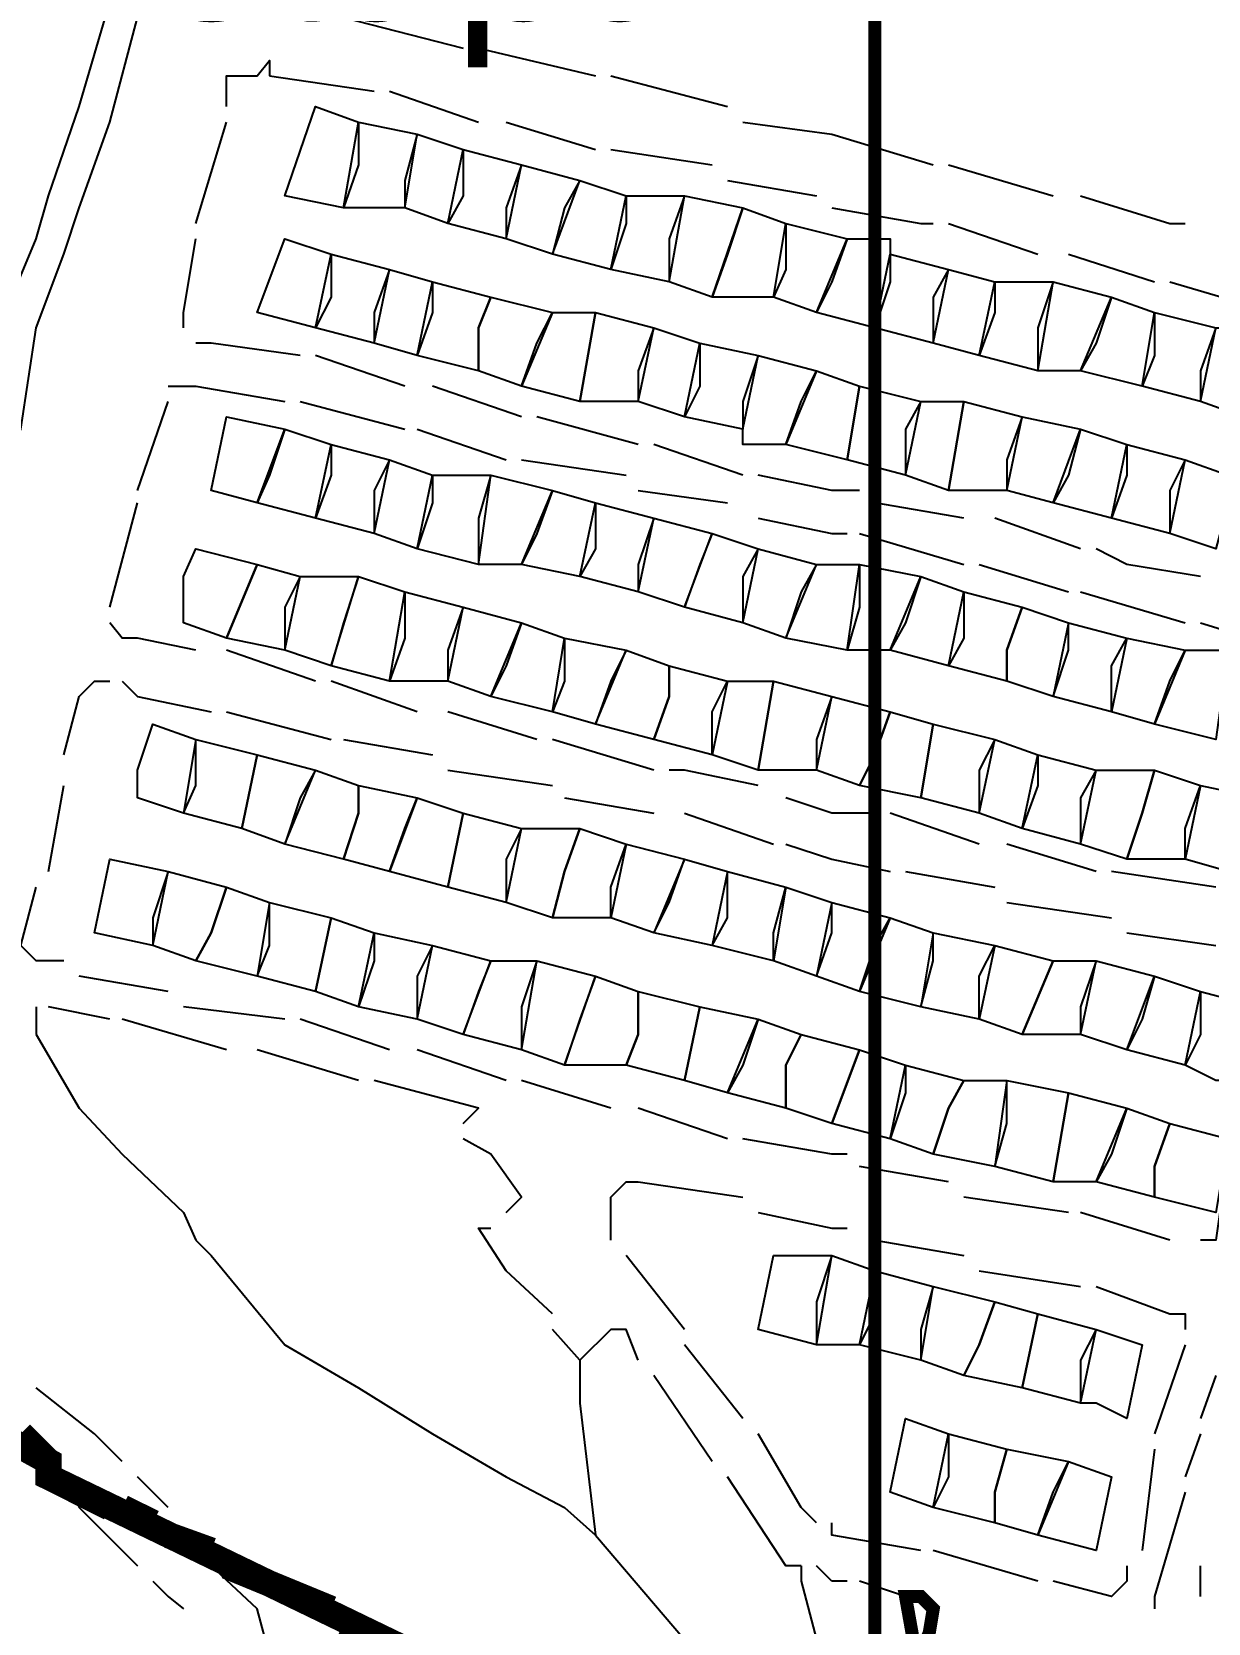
# Model space of a CAD drawing. Header units: millimetres. Extents: x -3588 to 75209, y -3737 to 38254.
# Drawn here: x 27690.1 to 27798.2, y 18894.1 to 19040.3 of the extents above; entities that cross this region are included whole.
import ezdxf

# ---------------------------------------------------------------- set-up
doc = ezdxf.new("R2010")
doc.units = ezdxf.units.MM
doc.layers.add('P', color=253, linetype='Continuous')
doc.layers.add('T', color=7, linetype='Continuous')

msp = doc.modelspace()

# ---------------------------------------------------------------- linework, layer by layer
at = {"layer": 'P'}
for points, const_width in [([(27767.607, 12020.295), (27767.607, 21346.523)], 1.2), ([(27723.004, 18892.593), (27691.669, 18907.557), (27691.669, 18908.965), (27640.297, 18937.196), (27602.465, 18957.521), (27590.046, 18964.29), (27569.721, 18979.254), (27549.396, 18986.023), (27526.527, 19000.987), (27506.202, 19011.709), (27491.239, 19019.903), (27468.097, 19033.458), (27453.422, 19036.275), (27420.662, 19051.238)], 1.2), ([(27679.522, 18824.85), (27694.486, 18845.174), (27701.271, 18857.305), (27709.449, 18866.907), (27709.449, 18868.316), (27714.811, 18875.085), (27721.596, 18885.824), (27725.533, 18891.185), (27691.669, 18907.557), (27691.669, 18908.965), (27640.297, 18937.196)], 2.417), ([(27697.319, 18904.724), (27691.669, 18907.557), (27691.669, 18908.965), (27689.125, 18911.51)], 2.417), ([(28030.692, 18910.085), (27965.493, 18891.185), (27900.566, 18870.86), (27823.22, 18845.174), (27805.712, 18868.316), (27789.34, 18882.991), (27786.507, 18887.232), (27783.979, 18887.232), (27779.738, 18887.232), (27772.968, 18888.641), (27771.832, 18888.641), (27772.968, 18895.41), (27771.832, 18896.546), (27770.423, 18896.546), (27771.832, 18888.641), (27770.423, 18880.447), (27767.607, 18875.085), (27765.062, 18870.86), (27762.246, 18866.907), (27747.282, 18877.63), (27731.182, 18889.761), (27725.533, 18891.185), (27723.004, 18892.593)], 1.2), ([(27701.271, 18903.316), (27698.439, 18904.724)], 2.417), ([(27706.633, 18900.771), (27702.68, 18902.196)], 2.417), ([(27717.643, 18895.41), (27708.041, 18899.363)], 2.417), ([(27721.596, 18892.593), (27718.764, 18894.002)], 2.417)]:
    msp.add_lwpolyline(points, dxfattribs=dict(at, const_width=const_width))
for points in [[(27671.345, 18948.206), (27671.345, 18954.976), (27672.753, 18967.123), (27675.569, 18979.254), (27678.114, 18988.856), (27682.355, 18995.625), (27686.308, 19004.94), (27687.716, 19014.542), (27690.533, 19021.311), (27691.669, 19025.264), (27694.486, 19033.458), (27697.319, 19043.044), (27698.439, 19052.359), (27701.271, 19061.961), (27704.088, 19074.108), (27705.208, 19082.285), (27720.172, 19147.213)], [(27676.994, 18946.798), (27675.569, 18954.976), (27675.569, 18965.698), (27678.114, 18979.254), (27680.947, 18987.447), (27684.884, 18994.217), (27689.125, 19003.819), (27690.533, 19013.133), (27693.078, 19019.903), (27694.486, 19024.144), (27697.319, 19032.034), (27699.847, 19041.636), (27701.271, 19051.238), (27704.088, 19061.961), (27706.633, 19072.683), (27708.041, 19082.285), (27724.413, 19147.213)], [(27718.764, 19041.636), (27729.774, 19038.819)], [(27731.182, 19038.819), (27741.921, 19036.275)], [(27708.041, 19033.458), (27708.041, 19036.275), (27709.449, 19036.275), (27710.858, 19036.275), (27711.994, 19037.683), (27711.994, 19036.275)], [(27711.994, 19036.275), (27721.596, 19034.866)], [(27743.329, 19036.275), (27754.052, 19033.458)], [(27723.004, 19034.866), (27731.182, 19032.034)], [(27720.172, 19028.097), (27718.764, 19024.144), (27713.402, 19025.264), (27716.219, 19033.458), (27720.172, 19032.034), (27720.172, 19028.097)], [(27705.208, 19022.72), (27708.041, 19032.034)], [(27724.413, 19026.673), (27724.413, 19024.144), (27718.764, 19024.144), (27720.172, 19032.034), (27725.533, 19030.914), (27724.413, 19026.673)], [(27733.727, 19032.034), (27741.921, 19029.505)], [(27755.46, 19032.034), (27763.654, 19030.914)], [(27729.774, 19025.264), (27728.366, 19022.72), (27724.413, 19024.144), (27725.533, 19030.914), (27729.774, 19029.505), (27729.774, 19025.264)], [(27763.654, 19030.914), (27772.968, 19028.097)], [(27733.727, 19024.144), (27733.727, 19021.311), (27728.366, 19022.72), (27729.774, 19029.505), (27735.135, 19028.097), (27733.727, 19024.144)], [(27743.329, 19029.505), (27752.643, 19028.097)], [(27739.088, 19024.144), (27737.968, 19019.903), (27733.727, 19021.311), (27735.135, 19028.097), (27740.497, 19026.673), (27739.088, 19024.144)], [(27774.376, 19028.097), (27783.979, 19025.264)], [(27744.738, 19022.72), (27743.329, 19018.495), (27737.968, 19019.903), (27740.497, 19026.673), (27744.738, 19025.264), (27744.738, 19022.72)], [(27754.052, 19026.673), (27762.246, 19025.264)], [(27748.69, 19021.311), (27748.69, 19017.358), (27743.329, 19018.495), (27744.738, 19025.264), (27750.099, 19025.264), (27748.69, 19021.311)], [(27754.052, 19019.903), (27752.643, 19015.95), (27748.69, 19017.358), (27750.099, 19025.264), (27755.46, 19024.144), (27754.052, 19019.903)], [(27759.413, 19018.495), (27758.293, 19015.95), (27752.643, 19015.95), (27755.46, 19024.144), (27759.413, 19022.72), (27759.413, 19018.495)], [(27763.654, 19024.144), (27771.832, 19022.72), (27772.968, 19022.72)], [(27786.507, 19025.264), (27794.701, 19022.72), (27796.109, 19022.72)], [(27763.654, 19017.358), (27762.246, 19014.542), (27758.293, 19015.95), (27759.413, 19022.72), (27765.062, 19021.311), (27763.654, 19017.358)], [(27774.376, 19022.72), (27782.57, 19019.903)], [(27704.088, 19013.133), (27704.088, 19014.542), (27705.208, 19021.311)], [(27717.643, 19015.95), (27716.219, 19013.133), (27710.858, 19014.542), (27713.402, 19021.311), (27717.643, 19019.903), (27717.643, 19015.95)], [(27769.015, 19017.358), (27767.607, 19013.133), (27762.246, 19014.542), (27765.062, 19021.311), (27769.015, 19021.311), (27769.015, 19019.903), (27769.015, 19017.358)], [(27721.596, 19014.542), (27721.596, 19011.709), (27716.219, 19013.133), (27717.643, 19019.903), (27723.004, 19018.495), (27721.596, 19014.542)], [(27772.968, 19015.95), (27772.968, 19011.709), (27767.607, 19013.133), (27769.015, 19019.903), (27774.376, 19018.495), (27772.968, 19015.95)], [(27785.387, 19019.903), (27793.293, 19017.358)], [(27726.957, 19014.542), (27725.533, 19010.589), (27721.596, 19011.709), (27723.004, 19018.495), (27726.957, 19017.358), (27726.957, 19014.542)], [(27778.617, 19014.542), (27777.193, 19010.589), (27772.968, 19011.709), (27774.376, 19018.495), (27778.617, 19017.358), (27778.617, 19014.542)], [(27731.182, 19013.133), (27731.182, 19009.18), (27725.533, 19010.589), (27726.957, 19017.358), (27732.319, 19015.95), (27731.182, 19013.133)], [(27782.57, 19013.133), (27782.57, 19009.18), (27777.193, 19010.589), (27778.617, 19017.358), (27783.979, 19017.358), (27782.57, 19013.133)], [(27787.932, 19011.709), (27786.507, 19009.18), (27782.57, 19009.18), (27783.979, 19017.358), (27789.34, 19015.95), (27787.932, 19011.709)], [(27794.701, 19017.358), (27804.303, 19014.542)], [(27731.182, 19013.133), (27732.319, 19015.95), (27737.968, 19014.542), (27735.135, 19007.772), (27731.182, 19009.18), (27731.182, 19013.133)], [(27793.293, 19010.589), (27792.157, 19007.772), (27786.507, 19009.18), (27789.34, 19015.95), (27793.293, 19014.542), (27793.293, 19010.589)], [(27736.544, 19011.709), (27737.968, 19014.542), (27741.921, 19014.542), (27740.497, 19006.348), (27735.135, 19007.772), (27736.544, 19011.709)], [(27745.858, 19009.18), (27745.858, 19006.348), (27740.497, 19006.348), (27741.921, 19014.542), (27747.282, 19013.133), (27745.858, 19009.18)], [(27797.518, 19009.18), (27797.518, 19006.348), (27792.157, 19007.772), (27793.293, 19014.542), (27798.942, 19013.133), (27797.518, 19009.18)], [(27751.507, 19007.772), (27750.099, 19004.94), (27745.858, 19006.348), (27747.282, 19013.133), (27751.507, 19011.709), (27751.507, 19007.772)], [(27802.895, 19009.18), (27801.471, 19004.94), (27797.518, 19006.348), (27798.942, 19013.133), (27804.303, 19013.133), (27802.895, 19011.709), (27802.895, 19009.18)], [(27714.811, 19010.589), (27706.633, 19011.709), (27705.208, 19011.709)], [(27755.46, 19006.348), (27755.46, 19003.819), (27750.099, 19004.94), (27751.507, 19011.709), (27756.868, 19010.589), (27755.46, 19006.348)], [(27724.413, 19007.772), (27716.219, 19010.589)], [(27759.413, 19002.395), (27755.46, 19002.395), (27755.46, 19003.819), (27756.868, 19010.589), (27762.246, 19009.18), (27759.413, 19002.395)], [(27760.821, 19006.348), (27762.246, 19009.18), (27766.183, 19007.772), (27765.062, 19000.987), (27759.413, 19002.395), (27760.821, 19006.348)], [(27702.68, 19007.772), (27704.088, 19007.772), (27705.208, 19007.772)], [(27705.208, 19007.772), (27713.402, 19006.348)], [(27735.135, 19004.94), (27726.957, 19007.772)], [(27770.423, 19003.819), (27770.423, 18999.578), (27765.062, 19000.987), (27766.183, 19007.772), (27771.832, 19006.348), (27770.423, 19003.819)], [(27699.847, 18998.17), (27702.68, 19006.348)], [(27714.811, 19006.348), (27724.413, 19003.819)], [(27774.376, 18998.17), (27770.423, 18999.578), (27771.832, 19006.348), (27775.785, 19006.348), (27774.376, 18998.17)], [(27779.738, 19000.987), (27779.738, 18998.17), (27774.376, 18998.17), (27775.785, 19006.348), (27781.146, 19004.94), (27779.738, 19000.987)], [(27711.994, 18999.578), (27710.858, 18997.034), (27706.633, 18998.17), (27708.041, 19004.94), (27713.402, 19003.819), (27711.994, 18999.578)], [(27717.643, 18999.578), (27716.219, 18995.625), (27710.858, 18997.034), (27713.402, 19003.819), (27717.643, 19002.395), (27717.643, 18999.578)], [(27725.533, 19003.819), (27733.727, 19000.987)], [(27745.858, 19002.395), (27736.544, 19004.94)], [(27785.387, 18999.578), (27783.979, 18997.034), (27779.738, 18998.17), (27781.146, 19004.94), (27786.507, 19003.819), (27785.387, 18999.578)], [(27790.748, 18999.578), (27789.34, 18995.625), (27783.979, 18997.034), (27786.507, 19003.819), (27790.748, 19002.395), (27790.748, 18999.578)], [(27721.596, 18998.17), (27721.596, 18994.217), (27716.219, 18995.625), (27717.643, 19002.395), (27723.004, 19000.987), (27721.596, 18998.17)], [(27755.46, 18999.578), (27747.282, 19002.395)], [(27794.701, 18998.17), (27794.701, 18994.217), (27789.34, 18995.625), (27790.748, 19002.395), (27796.109, 19000.987), (27794.701, 18998.17)], [(27726.957, 18997.034), (27725.533, 18992.809), (27721.596, 18994.217), (27723.004, 19000.987), (27726.957, 18999.578), (27726.957, 18997.034)], [(27735.135, 19000.987), (27744.738, 18999.578)], [(27800.062, 18997.034), (27798.942, 18992.809), (27794.701, 18994.217), (27796.109, 19000.987), (27800.062, 18999.578), (27800.062, 18997.034)], [(27731.182, 18995.625), (27731.182, 18991.384), (27725.533, 18992.809), (27726.957, 18999.578), (27732.319, 18999.578), (27731.182, 18995.625)], [(27736.544, 18994.217), (27735.135, 18991.384), (27731.182, 18991.384), (27732.319, 18999.578), (27737.968, 18998.17), (27736.544, 18994.217)], [(27766.183, 18998.17), (27763.654, 18998.17), (27756.868, 18999.578)], [(27741.921, 18992.809), (27740.497, 18990.264), (27735.135, 18991.384), (27737.968, 18998.17), (27741.921, 18997.034), (27741.921, 18992.809)], [(27745.858, 18998.17), (27754.052, 18997.034)], [(27697.319, 18987.447), (27699.847, 18997.034)], [(27745.858, 18991.384), (27745.858, 18988.856), (27740.497, 18990.264), (27741.921, 18997.034), (27747.282, 18995.625), (27745.858, 18991.384)], [(27775.785, 18995.625), (27767.607, 18997.034)], [(27751.507, 18991.384), (27750.099, 18987.447), (27745.858, 18988.856), (27747.282, 18995.625), (27752.643, 18994.217), (27751.507, 18991.384)], [(27756.868, 18995.625), (27763.654, 18994.217), (27765.062, 18994.217)], [(27786.507, 18992.809), (27778.617, 18995.625)], [(27755.46, 18990.264), (27755.46, 18986.023), (27750.099, 18987.447), (27752.643, 18994.217), (27756.868, 18992.809), (27755.46, 18990.264)], [(27766.183, 18994.217), (27775.785, 18991.384)], [(27704.088, 18990.264), (27705.208, 18992.809), (27710.858, 18991.384), (27708.041, 18984.615), (27704.088, 18986.023), (27704.088, 18990.264)], [(27760.821, 18988.856), (27759.413, 18984.615), (27755.46, 18986.023), (27756.868, 18992.809), (27762.246, 18991.384), (27760.821, 18988.856)], [(27797.518, 18990.264), (27790.748, 18991.384), (27787.932, 18992.809)], [(27713.402, 18987.447), (27713.402, 18983.495), (27708.041, 18984.615), (27710.858, 18991.384), (27714.811, 18990.264), (27713.402, 18987.447)], [(27766.183, 18987.447), (27765.062, 18983.495), (27759.413, 18984.615), (27762.246, 18991.384), (27766.183, 18991.384), (27766.183, 18987.447)], [(27770.423, 18986.023), (27769.015, 18983.495), (27765.062, 18983.495), (27766.183, 18991.384), (27771.832, 18990.264), (27770.423, 18986.023)], [(27777.193, 18991.384), (27785.387, 18988.856)], [(27718.764, 18986.023), (27717.643, 18982.07), (27713.402, 18983.495), (27714.811, 18990.264), (27720.172, 18990.264), (27718.764, 18986.023)], [(27724.413, 18984.615), (27723.004, 18980.662), (27717.643, 18982.07), (27720.172, 18990.264), (27724.413, 18988.856), (27724.413, 18984.615)], [(27775.785, 18984.615), (27774.376, 18982.07), (27769.015, 18983.495), (27771.832, 18990.264), (27775.785, 18988.856), (27775.785, 18984.615)], [(27728.366, 18983.495), (27728.366, 18980.662), (27723.004, 18980.662), (27724.413, 18988.856), (27729.774, 18987.447), (27728.366, 18983.495)], [(27733.727, 18982.07), (27732.319, 18979.254), (27728.366, 18980.662), (27729.774, 18987.447), (27735.135, 18986.023), (27733.727, 18982.07)], [(27779.738, 18983.495), (27779.738, 18980.662), (27774.376, 18982.07), (27775.785, 18988.856), (27781.146, 18987.447), (27779.738, 18983.495)], [(27779.738, 18983.495), (27781.146, 18987.447), (27785.387, 18986.023), (27783.979, 18979.254), (27779.738, 18980.662), (27779.738, 18983.495)], [(27786.507, 18988.856), (27796.109, 18986.023)], [(27705.208, 18983.495), (27699.847, 18984.615), (27698.439, 18984.615), (27697.319, 18986.023)], [(27739.088, 18980.662), (27737.968, 18977.845), (27732.319, 18979.254), (27735.135, 18986.023), (27739.088, 18984.615), (27739.088, 18980.662)], [(27785.387, 18983.495), (27785.387, 18986.023), (27790.748, 18984.615), (27789.34, 18977.845), (27783.979, 18979.254), (27785.387, 18983.495)], [(27797.518, 18986.023), (27805.712, 18983.495)], [(27743.329, 18980.662), (27741.921, 18976.709), (27737.968, 18977.845), (27739.088, 18984.615), (27744.738, 18983.495), (27743.329, 18980.662)], [(27789.34, 18982.07), (27790.748, 18984.615), (27796.109, 18983.495), (27793.293, 18976.709), (27789.34, 18977.845), (27789.34, 18982.07)], [(27716.219, 18980.662), (27708.041, 18983.495)], [(27748.69, 18979.254), (27747.282, 18975.301), (27741.921, 18976.709), (27744.738, 18983.495), (27748.69, 18982.07), (27748.69, 18979.254)], [(27794.701, 18980.662), (27796.109, 18983.495), (27800.062, 18983.495), (27798.942, 18975.301), (27793.293, 18976.709), (27794.701, 18980.662)], [(27748.69, 18979.254), (27748.69, 18982.07), (27754.052, 18980.662), (27752.643, 18973.892), (27747.282, 18975.301), (27748.69, 18979.254)], [(27693.078, 18973.892), (27694.486, 18979.254), (27695.894, 18980.662), (27697.319, 18980.662)], [(27698.439, 18980.662), (27699.847, 18979.254), (27706.633, 18977.845)], [(27725.533, 18977.845), (27717.643, 18980.662)], [(27752.643, 18977.845), (27754.052, 18980.662), (27758.293, 18980.662), (27756.868, 18972.484), (27752.643, 18973.892), (27752.643, 18977.845)], [(27762.246, 18975.301), (27762.246, 18972.484), (27756.868, 18972.484), (27758.293, 18980.662), (27763.654, 18979.254), (27762.246, 18975.301)], [(27767.607, 18973.892), (27766.183, 18971.06), (27762.246, 18972.484), (27763.654, 18979.254), (27769.015, 18977.845), (27767.607, 18973.892)], [(27708.041, 18977.845), (27717.643, 18975.301)], [(27736.544, 18975.301), (27728.366, 18977.845)], [(27767.607, 18973.892), (27769.015, 18977.845), (27772.968, 18976.709), (27771.832, 18969.939), (27766.183, 18971.06), (27767.607, 18973.892)], [(27699.847, 18972.484), (27701.271, 18976.709), (27705.208, 18975.301), (27704.088, 18968.531), (27699.847, 18969.939), (27699.847, 18972.484)], [(27777.193, 18972.484), (27777.193, 18968.531), (27771.832, 18969.939), (27772.968, 18976.709), (27778.617, 18975.301), (27777.193, 18972.484)], [(27705.208, 18971.06), (27705.208, 18975.301), (27710.858, 18973.892), (27709.449, 18967.123), (27704.088, 18968.531), (27705.208, 18971.06)], [(27718.764, 18975.301), (27726.957, 18973.892)], [(27747.282, 18972.484), (27737.968, 18975.301)], [(27782.57, 18971.06), (27781.146, 18967.123), (27777.193, 18968.531), (27778.617, 18975.301), (27782.57, 18973.892), (27782.57, 18971.06)], [(27714.811, 18969.939), (27713.402, 18965.698), (27709.449, 18967.123), (27710.858, 18973.892), (27716.219, 18972.484), (27714.811, 18969.939)], [(27786.507, 18969.939), (27786.507, 18965.698), (27781.146, 18967.123), (27782.57, 18973.892), (27787.932, 18972.484), (27786.507, 18969.939)], [(27720.172, 18968.531), (27718.764, 18964.29), (27713.402, 18965.698), (27716.219, 18972.484), (27720.172, 18971.06), (27720.172, 18968.531)], [(27728.366, 18972.484), (27737.968, 18971.06)], [(27756.868, 18971.06), (27750.099, 18972.484), (27748.69, 18972.484)], [(27792.157, 18968.531), (27790.748, 18964.29), (27786.507, 18965.698), (27787.932, 18972.484), (27793.293, 18972.484), (27792.157, 18968.531)], [(27792.157, 18968.531), (27793.293, 18972.484), (27797.518, 18971.06), (27796.109, 18964.29), (27790.748, 18964.29), (27792.157, 18968.531)], [(27691.669, 18963.17), (27693.078, 18971.06)], [(27720.172, 18968.531), (27720.172, 18971.06), (27725.533, 18969.939), (27723.004, 18963.17), (27718.764, 18964.29), (27720.172, 18968.531)], [(27724.413, 18967.123), (27725.533, 18969.939), (27729.774, 18968.531), (27728.366, 18961.745), (27723.004, 18963.17), (27724.413, 18967.123)], [(27739.088, 18969.939), (27747.282, 18968.531)], [(27767.607, 18968.531), (27763.654, 18968.531), (27759.413, 18969.939)], [(27796.109, 18967.123), (27797.518, 18971.06), (27802.895, 18969.939), (27800.062, 18963.17), (27796.109, 18964.29), (27796.109, 18967.123)], [(27733.727, 18964.29), (27733.727, 18960.337), (27728.366, 18961.745), (27729.774, 18968.531), (27735.135, 18967.123), (27733.727, 18964.29)], [(27750.099, 18968.531), (27758.293, 18965.698)], [(27777.193, 18965.698), (27769.015, 18968.531)], [(27739.088, 18963.17), (27737.968, 18958.929), (27733.727, 18960.337), (27735.135, 18967.123), (27740.497, 18967.123), (27739.088, 18963.17)], [(27739.088, 18963.17), (27740.497, 18967.123), (27744.738, 18965.698), (27743.329, 18958.929), (27737.968, 18958.929), (27739.088, 18963.17)], [(27743.329, 18961.745), (27744.738, 18965.698), (27750.099, 18964.29), (27747.282, 18957.521), (27743.329, 18958.929), (27743.329, 18961.745)], [(27759.413, 18965.698), (27763.654, 18964.29), (27769.015, 18963.17)], [(27787.932, 18963.17), (27779.738, 18965.698)], [(27701.271, 18958.929), (27701.271, 18956.384), (27695.894, 18957.521), (27697.319, 18964.29), (27702.68, 18963.17), (27701.271, 18958.929)], [(27748.69, 18960.337), (27750.099, 18964.29), (27754.052, 18963.17), (27752.643, 18956.384), (27747.282, 18957.521), (27748.69, 18960.337)], [(27706.633, 18957.521), (27705.208, 18954.976), (27701.271, 18956.384), (27702.68, 18963.17), (27708.041, 18961.745), (27706.633, 18957.521)], [(27754.052, 18958.929), (27754.052, 18963.17), (27759.413, 18961.745), (27758.293, 18954.976), (27752.643, 18956.384), (27754.052, 18958.929)], [(27770.423, 18963.17), (27778.617, 18961.745)], [(27798.942, 18961.745), (27789.34, 18963.17)], [(27693.078, 18954.976), (27691.669, 18954.976), (27690.533, 18954.976), (27689.125, 18956.384), (27690.533, 18961.745)], [(27706.633, 18957.521), (27708.041, 18961.745), (27711.994, 18960.337), (27710.858, 18953.568), (27705.208, 18954.976), (27706.633, 18957.521)], [(27758.293, 18957.521), (27759.413, 18961.745), (27763.654, 18960.337), (27762.246, 18953.568), (27758.293, 18954.976), (27758.293, 18957.521)], [(27711.994, 18956.384), (27711.994, 18960.337), (27717.643, 18958.929), (27716.219, 18952.159), (27710.858, 18953.568), (27711.994, 18956.384)], [(27763.654, 18957.521), (27763.654, 18960.337), (27769.015, 18958.929), (27766.183, 18952.159), (27762.246, 18953.568), (27763.654, 18957.521)], [(27779.738, 18960.337), (27789.34, 18958.929)], [(27721.596, 18954.976), (27720.172, 18950.735), (27716.219, 18952.159), (27717.643, 18958.929), (27721.596, 18957.521), (27721.596, 18954.976)], [(27767.607, 18956.384), (27769.015, 18958.929), (27772.968, 18957.521), (27771.832, 18950.735), (27766.183, 18952.159), (27767.607, 18956.384)], [(27725.533, 18953.568), (27725.533, 18949.615), (27720.172, 18950.735), (27721.596, 18957.521), (27726.957, 18956.384), (27725.533, 18953.568)], [(27772.968, 18954.976), (27772.968, 18957.521), (27778.617, 18956.384), (27777.193, 18949.615), (27771.832, 18950.735), (27772.968, 18954.976)], [(27790.748, 18957.521), (27798.942, 18956.384)], [(27731.182, 18952.159), (27729.774, 18948.206), (27725.533, 18949.615), (27726.957, 18956.384), (27732.319, 18954.976), (27731.182, 18952.159)], [(27777.193, 18953.568), (27778.617, 18956.384), (27783.979, 18954.976), (27781.146, 18948.206), (27777.193, 18949.615), (27777.193, 18953.568)], [(27735.135, 18950.735), (27735.135, 18946.798), (27729.774, 18948.206), (27732.319, 18954.976), (27736.544, 18954.976), (27735.135, 18950.735)], [(27740.497, 18949.615), (27739.088, 18945.374), (27735.135, 18946.798), (27736.544, 18954.976), (27741.921, 18953.568), (27740.497, 18949.615)], [(27786.507, 18950.735), (27786.507, 18948.206), (27781.146, 18948.206), (27783.979, 18954.976), (27787.932, 18954.976), (27786.507, 18950.735)], [(27792.157, 18949.615), (27790.748, 18946.798), (27786.507, 18948.206), (27787.932, 18954.976), (27793.293, 18953.568), (27792.157, 18949.615)], [(27702.68, 18952.159), (27694.486, 18953.568)], [(27745.858, 18948.206), (27744.738, 18945.374), (27739.088, 18945.374), (27741.921, 18953.568), (27745.858, 18952.159), (27745.858, 18948.206)], [(27797.518, 18948.206), (27796.109, 18945.374), (27790.748, 18946.798), (27793.293, 18953.568), (27797.518, 18952.159), (27797.518, 18948.206)], [(27745.858, 18948.206), (27745.858, 18952.159), (27751.507, 18950.735), (27750.099, 18943.965), (27744.738, 18945.374), (27745.858, 18948.206)], [(27798.942, 18943.965), (27796.109, 18945.374), (27797.518, 18952.159), (27802.895, 18950.735), (27801.471, 18943.965), (27798.942, 18943.965)], [(27690.533, 18950.735), (27690.533, 18948.206), (27694.486, 18941.421), (27698.439, 18937.196), (27704.088, 18931.835), (27705.208, 18929.29)], [(27697.319, 18949.615), (27691.669, 18950.735)], [(27708.041, 18946.798), (27698.439, 18949.615)], [(27713.402, 18949.615), (27704.088, 18950.735)], [(27723.004, 18946.798), (27714.811, 18949.615)], [(27755.46, 18945.374), (27754.052, 18942.845), (27750.099, 18943.965), (27751.507, 18950.735), (27756.868, 18949.615), (27755.46, 18945.374)], [(27759.413, 18945.374), (27759.413, 18941.421), (27754.052, 18942.845), (27756.868, 18949.615), (27760.821, 18948.206), (27759.413, 18945.374)], [(27759.413, 18945.374), (27760.821, 18948.206), (27766.183, 18946.798), (27763.654, 18940.012), (27759.413, 18941.421), (27759.413, 18945.374)], [(27720.172, 18943.965), (27710.858, 18946.798)], [(27733.727, 18943.965), (27725.533, 18946.798)], [(27770.423, 18942.845), (27769.015, 18938.604), (27763.654, 18940.012), (27766.183, 18946.798), (27770.423, 18945.374), (27770.423, 18942.845)], [(27774.376, 18941.421), (27772.968, 18937.196), (27769.015, 18938.604), (27770.423, 18945.374), (27775.785, 18943.965), (27774.376, 18941.421)], [(27729.774, 18940.012), (27731.182, 18941.421), (27721.596, 18943.965)], [(27743.329, 18941.421), (27735.135, 18943.965)], [(27774.376, 18941.421), (27775.785, 18943.965), (27779.738, 18943.965), (27778.617, 18936.06), (27772.968, 18937.196), (27774.376, 18941.421)], [(27779.738, 18940.012), (27779.738, 18943.965), (27785.387, 18942.845), (27783.979, 18934.651), (27778.617, 18936.06), (27779.738, 18940.012)], [(27789.34, 18937.196), (27787.932, 18934.651), (27783.979, 18934.651), (27785.387, 18942.845), (27790.748, 18941.421), (27789.34, 18937.196)], [(27754.052, 18938.604), (27745.858, 18941.421)], [(27793.293, 18936.06), (27793.293, 18933.243), (27787.932, 18934.651), (27790.748, 18941.421), (27794.701, 18940.012), (27793.293, 18936.06)], [(27793.293, 18936.06), (27794.701, 18940.012), (27800.062, 18938.604), (27798.942, 18931.835), (27793.293, 18933.243), (27793.293, 18936.06)], [(27733.727, 18931.835), (27735.135, 18933.243), (27732.319, 18937.196), (27729.774, 18938.604)], [(27765.062, 18937.196), (27763.654, 18937.196), (27755.46, 18938.604)], [(27800.062, 18937.196), (27798.942, 18929.29), (27797.518, 18929.29)], [(27774.376, 18934.651), (27766.183, 18936.06)], [(27743.329, 18929.29), (27743.329, 18930.41), (27743.329, 18931.835), (27743.329, 18933.243), (27744.738, 18934.651), (27745.858, 18934.651)], [(27745.858, 18934.651), (27755.46, 18933.243)], [(27785.387, 18931.835), (27775.785, 18933.243)], [(27737.968, 18922.52), (27733.727, 18926.473), (27731.182, 18930.41), (27732.319, 18930.41)], [(27756.868, 18931.835), (27763.654, 18930.41), (27765.062, 18930.41)], [(27794.701, 18929.29), (27786.507, 18931.835)], [(27705.208, 18929.29), (27706.633, 18927.882), (27713.402, 18919.688), (27720.172, 18915.735), (27726.957, 18911.51), (27733.727, 18907.557), (27739.088, 18904.724), (27741.921, 18902.196)], [(27767.607, 18929.29), (27775.785, 18927.882)], [(27750.099, 18921.096), (27744.738, 18927.882)], [(27762.246, 18923.641), (27762.246, 18919.688), (27756.868, 18921.096), (27758.293, 18927.882), (27763.654, 18927.882), (27762.246, 18923.641)], [(27767.607, 18922.52), (27766.183, 18919.688), (27762.246, 18919.688), (27763.654, 18927.882), (27767.607, 18926.473), (27767.607, 18922.52)], [(27771.832, 18921.096), (27771.832, 18918.279), (27766.183, 18919.688), (27767.607, 18926.473), (27772.968, 18925.049), (27771.832, 18921.096)], [(27777.193, 18926.473), (27786.507, 18925.049)], [(27777.193, 18919.688), (27775.785, 18916.871), (27771.832, 18918.279), (27772.968, 18925.049), (27778.617, 18923.641), (27777.193, 18919.688)], [(27787.932, 18925.049), (27794.701, 18922.52), (27796.109, 18922.52), (27796.109, 18921.096)], [(27777.193, 18919.688), (27778.617, 18923.641), (27782.57, 18922.52), (27781.146, 18915.735), (27775.785, 18916.871), (27777.193, 18919.688)], [(27786.507, 18918.279), (27786.507, 18914.326), (27781.146, 18915.735), (27782.57, 18922.52), (27787.932, 18921.096), (27786.507, 18918.279)], [(27745.858, 18918.279), (27744.738, 18921.096), (27743.329, 18921.096), (27740.497, 18918.279), (27737.968, 18921.096)], [(27787.932, 18914.326), (27786.507, 18914.326), (27787.932, 18921.096), (27792.157, 18919.688), (27790.748, 18912.918), (27787.932, 18914.326)], [(27755.46, 18912.918), (27750.099, 18919.688)], [(27796.109, 18919.688), (27793.293, 18911.51)], [(27740.497, 18918.279), (27740.497, 18914.326), (27741.921, 18902.196)], [(27752.643, 18908.965), (27747.282, 18916.871)], [(27798.942, 18916.871), (27797.518, 18912.918)], [(27698.439, 18908.965), (27695.894, 18911.51), (27690.533, 18915.735)], [(27774.376, 18907.557), (27772.968, 18904.724), (27769.015, 18906.149), (27770.423, 18912.918), (27774.376, 18911.51), (27774.376, 18907.557)], [(27762.246, 18903.316), (27760.821, 18904.724), (27756.868, 18911.51)], [(27778.617, 18906.149), (27778.617, 18903.316), (27772.968, 18904.724), (27774.376, 18911.51), (27779.738, 18910.085), (27778.617, 18906.149)], [(27797.518, 18911.51), (27796.109, 18907.557)], [(27689.125, 18910.085), (27691.669, 18908.965)], [(27778.617, 18906.149), (27779.738, 18910.085), (27785.387, 18908.965), (27782.57, 18902.196), (27778.617, 18903.316), (27778.617, 18906.149)], [(27793.293, 18910.085), (27792.157, 18900.771)], [(27783.979, 18906.149), (27785.387, 18908.965), (27789.34, 18907.557), (27787.932, 18900.771), (27782.57, 18902.196), (27783.979, 18906.149)], [(27693.078, 18907.557), (27694.486, 18904.724), (27699.847, 18899.363)], [(27702.68, 18904.724), (27699.847, 18907.557)], [(27760.821, 18899.363), (27759.413, 18899.363), (27754.052, 18907.557)], [(27796.109, 18906.149), (27793.293, 18896.546), (27793.293, 18895.41)], [(27705.208, 18900.771), (27705.208, 18902.196), (27702.68, 18903.316)], [(27771.832, 18900.771), (27763.654, 18902.196), (27763.654, 18903.316)], [(27741.921, 18902.196), (27750.099, 18892.593), (27758.293, 18885.824), (27760.821, 18884.4), (27763.654, 18884.4)], [(27782.57, 18897.955), (27772.968, 18900.771)], [(27711.994, 18891.185), (27710.858, 18895.41), (27706.633, 18899.363)], [(27760.821, 18899.363), (27760.821, 18897.955), (27763.654, 18887.232)], [(27763.654, 18897.955), (27762.246, 18899.363)], [(27790.748, 18899.363), (27790.748, 18897.955), (27789.34, 18896.546), (27783.979, 18897.955)], [(27797.518, 18896.546), (27797.518, 18899.363)], [(27701.271, 18897.955), (27702.68, 18896.546), (27704.088, 18895.41)], [(27765.062, 18897.955), (27763.654, 18897.955)], [(27771.832, 18892.593), (27772.968, 18895.41), (27771.832, 18896.546), (27770.423, 18896.546), (27766.183, 18897.955)]]:
    msp.add_lwpolyline(points, dxfattribs=at)

# ---------------------------------------------------------------- texts
at = {"layer": 'T', "insert": (27689.717, 19055.815), "char_height": 14.40334, "attachment_point": 1}
msp.add_mtext('{\\fArial|b0|i0|c0|p18;I etapa}', dxfattribs=at)

doc.saveas('drawing.dxf')
